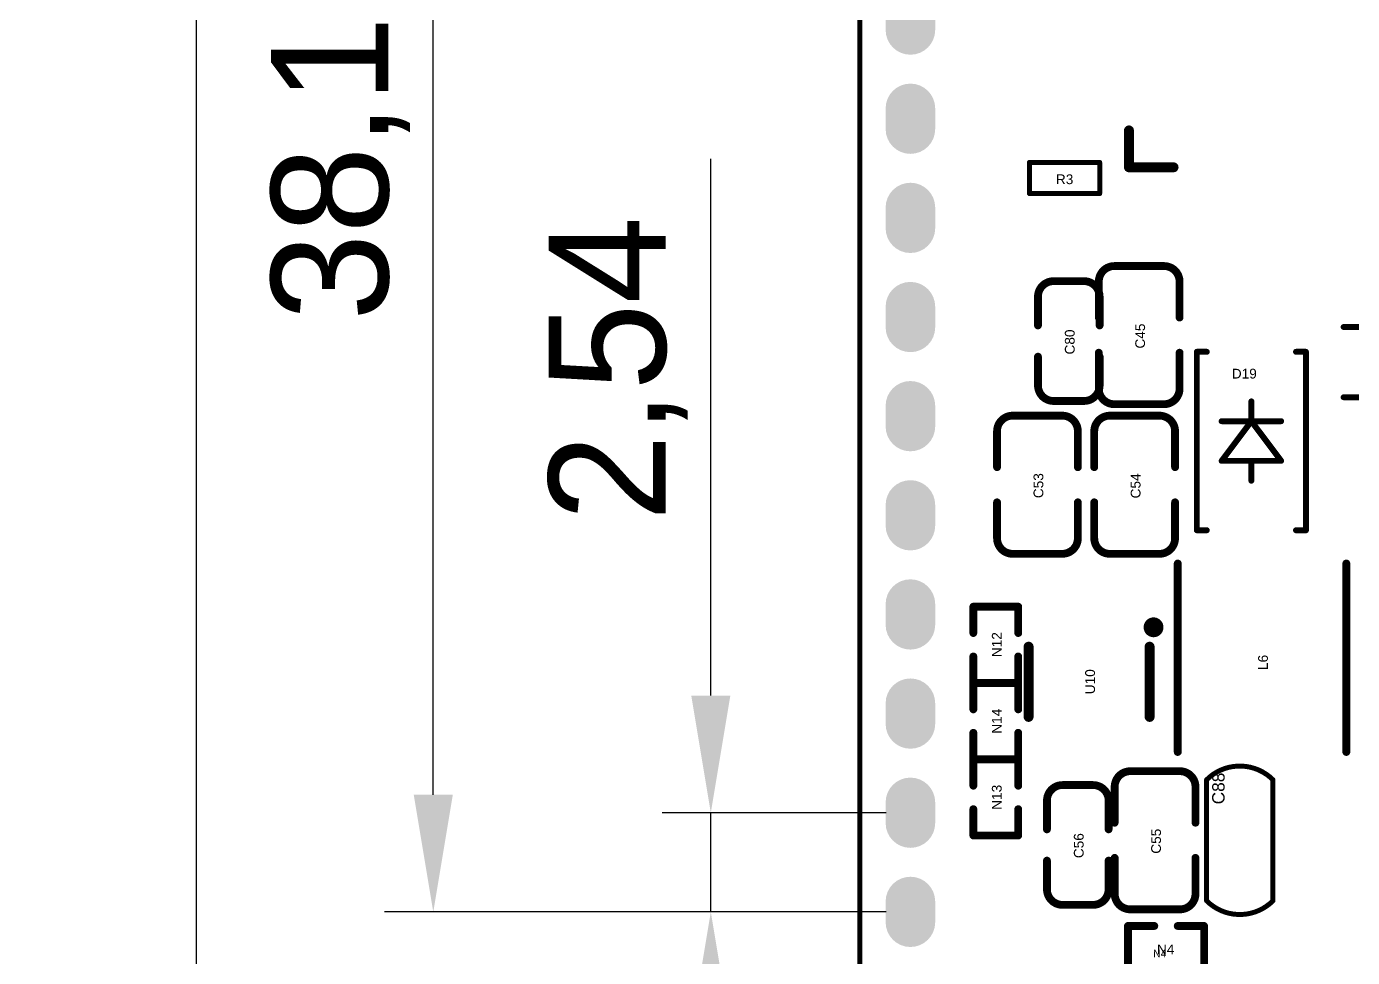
# Model space of a CAD drawing. Header units: millimetres. Extents: x -17 to 54, y -8 to 140.
# Drawn here: x -16.53 to 17.44, y 69.93 to 93.78 of the extents above; entities that cross this region are included whole.
import ezdxf

# ---------------------------------------------------------------- set-up
doc = ezdxf.new("R2010")
doc.units = ezdxf.units.MM
for name, color, linetype in [('KeepOutLayer', 6, 'Continuous'), ('MultiLayer', 9, 'Continuous'), ('PadHoleLayer', 156, 'Continuous'), ('TopOverlay', 2, 'Continuous')]:
    doc.layers.add(name, color=color, linetype=linetype)
doc.styles.add('Arial', font='arial.ttf', dxfattribs={"height": 0.2})
doc.dimstyles.new('ISO-25', dxfattribs={"dimtxt": 3, "dimasz": 3, "dimexe": 1.25, "dimexo": 0.625, "dimtad": 1, "dimtxsty": 'Standard', "dimcen": 2.5, "dimclrd": 3, "dimclre": 3, "dimclrt": 3, "dimadec": 0, "dimazin": 0, "dimtfac": 1, "dimtmove": 0, "dimatfit": 3, "dimfxl": 1, "dimarcsym": 0})

# ---------------------------------------------------------------- blocks, each defined once
blk = doc.blocks.new('WIFIM_SMD_ESP32_S32MB_14')
at = {"layer": 'TopOverlay'}
for points, const_width in [([(-8.763, 15.954), (-8.763, 16.42)], 0.254), ([(-8.763, 16.42), (9.274, 16.42)], 0.254), ([(9.271, 15.954), (9.274, 16.42)], 0.254), ([(-8.763, 9.571), (-8.763, 15.954)], 0.254), ([(9.271, 9.571), (9.271, 15.954)], 0.254), ([(-6.596, 11.69), (-6.596, 15.19)], 0.6), ([(-6.596, 15.19), (-4.097, 15.189)], 0.6), ([(-4.097, 12.189), (-4.097, 15.189)], 0.6), ([(-1.595, 12.189), (-1.595, 15.189)], 0.6), ([(-1.595, 15.189), (0.904, 15.189)], 0.6), ([(0.904, 12.189), (0.904, 15.189)], 0.6), ([(3.403, 12.189), (3.403, 15.189)], 0.6), ([(3.403, 15.189), (6.904, 15.189)], 0.6), ([(5.334, 11.822), (5.334, 15.189)], 0.6), ([(6.904, 11.822), (6.904, 15.189)], 0.6), ([(-4.097, 12.189), (-1.595, 12.189)], 0.6), ([(0.904, 12.189), (3.403, 12.189)], 0.6), ([(-8.763, 11.054), (9.271, 11.054)], 0.254), ([(-8.78, -9.143), (-8.78, -8.198)], 0.254), ([(8.873, -9.143), (8.873, -8.198)], 0.254), ([(-8.78, -9.143), (-7.637, -9.143)], 0.254), ([(7.603, -9.143), (8.873, -9.143)], 0.254)]:
    blk.add_lwpolyline(points, dxfattribs=dict(at, const_width=const_width))
for points, const_width in [([(-8.827, 16.42, 1), (-8.7, 16.42, 1)], 0.127), ([(-8.827, 16.42, 1), (-8.7, 16.42, 1)], 0.127), ([(9.21, 16.42, 1), (9.337, 16.42, 1)], 0.127), ([(9.21, 16.42, 1), (9.337, 16.42, 1)], 0.127), ([(-8.827, 15.954, 1), (-8.7, 15.954, 1)], 0.127), ([(-8.827, 15.954, 1), (-8.7, 15.954, 1)], 0.127), ([(9.207, 15.954, 1), (9.334, 15.954, 1)], 0.127), ([(9.207, 15.954, 1), (9.334, 15.954, 1)], 0.127), ([(-6.746, 15.19, 1), (-6.446, 15.19, 1)], 0.3), ([(-6.746, 15.19, 1), (-6.446, 15.19, 1)], 0.3), ([(-4.247, 15.189, 1), (-3.947, 15.189, 1)], 0.3), ([(-4.247, 15.189, 1), (-3.947, 15.189, 1)], 0.3), ([(-1.745, 15.189, 1), (-1.445, 15.189, 1)], 0.3), ([(-1.745, 15.189, 1), (-1.445, 15.189, 1)], 0.3), ([(0.754, 15.189, 1), (1.054, 15.189, 1)], 0.3), ([(0.754, 15.189, 1), (1.054, 15.189, 1)], 0.3), ([(3.253, 15.189, 1), (3.553, 15.189, 1)], 0.3), ([(3.253, 15.189, 1), (3.553, 15.189, 1)], 0.3), ([(5.184, 15.189, 1), (5.484, 15.189, 1)], 0.3), ([(6.754, 15.189, 1), (7.054, 15.189, 1)], 0.3), ([(6.754, 15.189, 1), (7.054, 15.189, 1)], 0.3), ([(-4.247, 12.189, 1), (-3.947, 12.189, 1)], 0.3), ([(-4.247, 12.189, 1), (-3.947, 12.189, 1)], 0.3), ([(-1.745, 12.189, 1), (-1.445, 12.189, 1)], 0.3), ([(-1.745, 12.189, 1), (-1.445, 12.189, 1)], 0.3), ([(0.754, 12.189, 1), (1.054, 12.189, 1)], 0.3), ([(0.754, 12.189, 1), (1.054, 12.189, 1)], 0.3), ([(3.253, 12.189, 1), (3.553, 12.189, 1)], 0.3), ([(3.253, 12.189, 1), (3.553, 12.189, 1)], 0.3), ([(-6.746, 11.69, 1), (-6.446, 11.69, 1)], 0.3), ([(5.184, 11.822, 1), (5.484, 11.822, 1)], 0.3), ([(6.754, 11.822, 1), (7.054, 11.822, 1)], 0.3), ([(-8.826, 11.054, 1), (-8.7, 11.054, 1)], 0.127), ([(9.207, 11.054, 1), (9.334, 11.054, 1)], 0.127), ([(-9.474, 10.012, 1), (-10.158, 10.012, 1)], 0.254), ([(-10.222, 10.012, 1), (-10.095, 10.012, 1)], 0.127), ([(-9.537, 10.012, 1), (-9.41, 10.012, 1)], 0.127), ([(-8.827, 9.571, 1), (-8.7, 9.571, 1)], 0.127), ([(9.207, 9.571, 1), (9.334, 9.571, 1)], 0.127), ([(-8.843, -8.198, 1), (-8.716, -8.198, 1)], 0.127), ([(8.81, -8.198, 1), (8.937, -8.198, 1)], 0.127), ([(-8.843, -9.143, 1), (-8.716, -9.143, 1)], 0.127), ([(-8.843, -9.143, 1), (-8.716, -9.143, 1)], 0.127), ([(-7.7, -9.143, 1), (-7.573, -9.143, 1)], 0.127), ([(7.54, -9.143, 1), (7.667, -9.143, 1)], 0.127), ([(8.81, -9.143, 1), (8.937, -9.143, 1)], 0.127), ([(8.81, -9.143, 1), (8.937, -9.143, 1)], 0.127)]:
    blk.add_lwpolyline(points, format="xyb", close=True, dxfattribs=dict(at, const_width=const_width))
blk = doc.blocks.new('SOT_23_6_L2_9_W1_6_P0_95_LS2_8_BR_18')
at = {"layer": 'TopOverlay', "const_width": 0.254}
for points in [[(-0.9, 1.55), (0.9, 1.55)], [(-0.9, -1.55), (0.9, -1.55)]]:
    blk.add_lwpolyline(points, dxfattribs=at)
at = {"layer": 'TopOverlay'}
for points, const_width in [([(-0.963, 1.55, 1), (-0.836, 1.55, 1)], 0.127), ([(0.837, 1.55, 1), (0.964, 1.55, 1)], 0.127), ([(-0.963, -1.55, 1), (-0.836, -1.55, 1)], 0.127), ([(0.837, -1.55, 1), (0.964, -1.55, 1)], 0.127), ([(1.524, -1.651, 1), (1.27, -1.651, 1)], 0.254), ([(1.206, -1.651, 1), (1.333, -1.651, 1)], 0.127), ([(1.46, -1.651, 1), (1.587, -1.651, 1)], 0.127)]:
    blk.add_lwpolyline(points, format="xyb", close=True, dxfattribs=dict(at, const_width=const_width))
blk = doc.blocks.new('R0402_59')
at = {"layer": 'TopOverlay', "const_width": 0.127}
for points in [[(-0.898, -0.392), (-0.898, 0.408)], [(-0.898, 0.408), (0.902, 0.408)], [(0.902, -0.392), (0.902, 0.408)], [(-0.898, -0.392), (0.902, -0.392)]]:
    blk.add_lwpolyline(points, dxfattribs=at)
at = {"layer": 'TopOverlay', "const_width": 0.0635}
for points in [[(-0.93, 0.408, 1), (-0.867, 0.408, 1)], [(-0.93, 0.408, 1), (-0.867, 0.408, 1)], [(0.87, 0.408, 1), (0.933, 0.408, 1)], [(0.87, 0.408, 1), (0.933, 0.408, 1)], [(-0.93, -0.392, 1), (-0.867, -0.392, 1)], [(-0.93, -0.392, 1), (-0.867, -0.392, 1)], [(0.87, -0.392, 1), (0.933, -0.392, 1)], [(0.87, -0.392, 1), (0.933, -0.392, 1)]]:
    blk.add_lwpolyline(points, format="xyb", close=True, dxfattribs=at)
blk = doc.blocks.new('16PIN_2_54_74')
at = {"layer": 'MultiLayer'}
h = blk.add_hatch(color=9, dxfattribs=at)
edge = h.paths.add_edge_path()
edge.add_arc((-0.265, 0), 0.635, 90, 270)
edge.add_line((-0.265, -0.635), (0.265, -0.635))
edge.add_arc((0.265, 0), 0.635, 270, 450)
edge.add_line((0.265, 0.635), (-0.265, 0.635))
h = blk.add_hatch(color=9, dxfattribs=at)
edge = h.paths.add_edge_path()
edge.add_arc((2.275, 0), 0.635, 90, 270)
edge.add_line((2.275, -0.635), (2.805, -0.635))
edge.add_arc((2.805, 0), 0.635, 270, 450)
edge.add_line((2.805, 0.635), (2.275, 0.635))
h = blk.add_hatch(color=9, dxfattribs=at)
edge = h.paths.add_edge_path()
edge.add_arc((4.815, 0), 0.635, 90, 270)
edge.add_line((4.815, -0.635), (5.345, -0.635))
edge.add_arc((5.345, 0), 0.635, 270, 450)
edge.add_line((5.345, 0.635), (4.815, 0.635))
h = blk.add_hatch(color=9, dxfattribs=at)
edge = h.paths.add_edge_path()
edge.add_arc((7.355, 0), 0.635, 90, 270)
edge.add_line((7.355, -0.635), (7.885, -0.635))
edge.add_arc((7.885, 0), 0.635, 270, 450)
edge.add_line((7.885, 0.635), (7.355, 0.635))
h = blk.add_hatch(color=9, dxfattribs=at)
edge = h.paths.add_edge_path()
edge.add_arc((9.895, 0), 0.635, 90, 270)
edge.add_line((9.895, -0.635), (10.425, -0.635))
edge.add_arc((10.425, 0), 0.635, 270, 450)
edge.add_line((10.425, 0.635), (9.895, 0.635))
h = blk.add_hatch(color=9, dxfattribs=at)
edge = h.paths.add_edge_path()
edge.add_arc((12.435, 0), 0.635, 90, 270)
edge.add_line((12.435, -0.635), (12.965, -0.635))
edge.add_arc((12.965, 0), 0.635, 270, 450)
edge.add_line((12.965, 0.635), (12.435, 0.635))
h = blk.add_hatch(color=9, dxfattribs=at)
edge = h.paths.add_edge_path()
edge.add_arc((14.975, 0), 0.635, 90, 270)
edge.add_line((14.975, -0.635), (15.505, -0.635))
edge.add_arc((15.505, 0), 0.635, 270, 450)
edge.add_line((15.505, 0.635), (14.975, 0.635))
h = blk.add_hatch(color=9, dxfattribs=at)
edge = h.paths.add_edge_path()
edge.add_arc((17.515, 0), 0.635, 90, 270)
edge.add_line((17.515, -0.635), (18.045, -0.635))
edge.add_arc((18.045, 0), 0.635, 270, 450)
edge.add_line((18.045, 0.635), (17.515, 0.635))
h = blk.add_hatch(color=9, dxfattribs=at)
edge = h.paths.add_edge_path()
edge.add_arc((20.055, 0), 0.635, 90, 270)
edge.add_line((20.055, -0.635), (20.585, -0.635))
edge.add_arc((20.585, 0), 0.635, 270, 450)
edge.add_line((20.585, 0.635), (20.055, 0.635))
h = blk.add_hatch(color=9, dxfattribs=at)
edge = h.paths.add_edge_path()
edge.add_arc((22.595, 0), 0.635, 90, 270)
edge.add_line((22.595, -0.635), (23.125, -0.635))
edge.add_arc((23.125, 0), 0.635, 270, 450)
edge.add_line((23.125, 0.635), (22.595, 0.635))
h = blk.add_hatch(color=9, dxfattribs=at)
edge = h.paths.add_edge_path()
edge.add_arc((25.135, 0), 0.635, 90, 270)
edge.add_line((25.135, -0.635), (25.665, -0.635))
edge.add_arc((25.665, 0), 0.635, 270, 450)
edge.add_line((25.665, 0.635), (25.135, 0.635))
h = blk.add_hatch(color=9, dxfattribs=at)
edge = h.paths.add_edge_path()
edge.add_arc((27.675, 0), 0.635, 90, 270)
edge.add_line((27.675, -0.635), (28.205, -0.635))
edge.add_arc((28.205, 0), 0.635, 270, 450)
edge.add_line((28.205, 0.635), (27.675, 0.635))
h = blk.add_hatch(color=9, dxfattribs=at)
edge = h.paths.add_edge_path()
edge.add_arc((30.215, 0), 0.635, 90, 270)
edge.add_line((30.215, -0.635), (30.745, -0.635))
edge.add_arc((30.745, 0), 0.635, 270, 450)
edge.add_line((30.745, 0.635), (30.215, 0.635))
h = blk.add_hatch(color=9, dxfattribs=at)
edge = h.paths.add_edge_path()
edge.add_arc((32.755, 0), 0.635, 90, 270)
edge.add_line((32.755, -0.635), (33.285, -0.635))
edge.add_arc((33.285, 0), 0.635, 270, 450)
edge.add_line((33.285, 0.635), (32.755, 0.635))
h = blk.add_hatch(color=9, dxfattribs=at)
edge = h.paths.add_edge_path()
edge.add_arc((35.295, 0), 0.635, 90, 270)
edge.add_line((35.295, -0.635), (35.825, -0.635))
edge.add_arc((35.825, 0), 0.635, 270, 450)
edge.add_line((35.825, 0.635), (35.295, 0.635))
h = blk.add_hatch(color=9, dxfattribs=at)
edge = h.paths.add_edge_path()
edge.add_arc((37.835, 0), 0.635, 90, 270)
edge.add_line((37.835, -0.635), (38.365, -0.635))
edge.add_arc((38.365, 0), 0.635, 270, 450)
edge.add_line((38.365, 0.635), (37.835, 0.635))
at = {"layer": 'PadHoleLayer'}
h = blk.add_hatch(color=156, dxfattribs=at)
edge = h.paths.add_edge_path()
edge.add_arc((0, 0), 0.45, 0, 360)
h = blk.add_hatch(color=156, dxfattribs=at)
edge = h.paths.add_edge_path()
edge.add_arc((2.54, 0), 0.45, 0, 360)
h = blk.add_hatch(color=156, dxfattribs=at)
edge = h.paths.add_edge_path()
edge.add_arc((5.08, 0), 0.45, 0, 360)
h = blk.add_hatch(color=156, dxfattribs=at)
edge = h.paths.add_edge_path()
edge.add_arc((7.62, 0), 0.45, 0, 360)
h = blk.add_hatch(color=156, dxfattribs=at)
edge = h.paths.add_edge_path()
edge.add_arc((10.16, 0), 0.45, 0, 360)
h = blk.add_hatch(color=156, dxfattribs=at)
edge = h.paths.add_edge_path()
edge.add_arc((12.7, 0), 0.45, 0, 360)
h = blk.add_hatch(color=156, dxfattribs=at)
edge = h.paths.add_edge_path()
edge.add_arc((15.24, 0), 0.45, 0, 360)
h = blk.add_hatch(color=156, dxfattribs=at)
edge = h.paths.add_edge_path()
edge.add_arc((17.78, 0), 0.45, 0, 360)
h = blk.add_hatch(color=156, dxfattribs=at)
edge = h.paths.add_edge_path()
edge.add_arc((20.32, 0), 0.45, 0, 360)
h = blk.add_hatch(color=156, dxfattribs=at)
edge = h.paths.add_edge_path()
edge.add_arc((22.86, 0), 0.45, 0, 360)
h = blk.add_hatch(color=156, dxfattribs=at)
edge = h.paths.add_edge_path()
edge.add_arc((25.4, 0), 0.45, 0, 360)
h = blk.add_hatch(color=156, dxfattribs=at)
edge = h.paths.add_edge_path()
edge.add_arc((27.94, 0), 0.45, 0, 360)
h = blk.add_hatch(color=156, dxfattribs=at)
edge = h.paths.add_edge_path()
edge.add_arc((30.48, 0), 0.45, 0, 360)
h = blk.add_hatch(color=156, dxfattribs=at)
edge = h.paths.add_edge_path()
edge.add_arc((33.02, 0), 0.45, 0, 360)
h = blk.add_hatch(color=156, dxfattribs=at)
edge = h.paths.add_edge_path()
edge.add_arc((35.56, 0), 0.45, 0, 360)
h = blk.add_hatch(color=156, dxfattribs=at)
edge = h.paths.add_edge_path()
edge.add_arc((38.1, 0), 0.45, 0, 360)
blk = doc.blocks.new('LC_0402_R_81')
at = {"layer": 'TopOverlay', "const_width": 0.2}
for points in [[(-0.3, 0.575), (-0.975, 0.575)], [(-0.975, 0.575), (-0.975, -0.575)], [(0.975, 0.575), (0.3, 0.575)], [(0.975, 0.575), (0.975, -0.575)], [(-0.3, -0.575), (-0.975, -0.575)], [(0.975, -0.575), (0.3, -0.575)]]:
    blk.add_lwpolyline(points, dxfattribs=at)
at = {"layer": 'TopOverlay', "const_width": 0.1}
for points in [[(-1.025, 0.575, 1), (-0.925, 0.575, 1)], [(-1.025, 0.575, 1), (-0.925, 0.575, 1)], [(-0.35, 0.575, 1), (-0.25, 0.575, 1)], [(0.25, 0.575, 1), (0.35, 0.575, 1)], [(0.925, 0.575, 1), (1.025, 0.575, 1)], [(0.925, 0.575, 1), (1.025, 0.575, 1)], [(-1.025, -0.575, 1), (-0.925, -0.575, 1)], [(-1.025, -0.575, 1), (-0.925, -0.575, 1)], [(-0.35, -0.575, 1), (-0.25, -0.575, 1)], [(0.25, -0.575, 1), (0.35, -0.575, 1)], [(0.925, -0.575, 1), (1.025, -0.575, 1)], [(0.925, -0.575, 1), (1.025, -0.575, 1)]]:
    blk.add_lwpolyline(points, format="xyb", close=True, dxfattribs=at)
at = {"layer": 'TopOverlay'}
blk.add_text('N4', height=0.2, rotation=180, dxfattribs=at).set_placement((0.33, 0.229))
blk = doc.blocks.new('LC_0402_R_84')
at = {"layer": 'TopOverlay', "const_width": 0.2}
for points in [[(-0.975, 0.575), (-0.3, 0.575)], [(-0.975, 0.575), (-0.975, -0.575)], [(0.3, 0.575), (0.975, 0.575)], [(0.975, 0.575), (0.975, -0.575)], [(-0.975, -0.575), (-0.3, -0.575)], [(0.3, -0.575), (0.975, -0.575)]]:
    blk.add_lwpolyline(points, dxfattribs=at)
at = {"layer": 'TopOverlay', "const_width": 0.1}
for points in [[(-1.025, 0.575, 1), (-0.925, 0.575, 1)], [(-1.025, 0.575, 1), (-0.925, 0.575, 1)], [(-0.35, 0.575, 1), (-0.25, 0.575, 1)], [(0.25, 0.575, 1), (0.35, 0.575, 1)], [(0.925, 0.575, 1), (1.025, 0.575, 1)], [(0.925, 0.575, 1), (1.025, 0.575, 1)], [(-1.025, -0.575, 1), (-0.925, -0.575, 1)], [(-1.025, -0.575, 1), (-0.925, -0.575, 1)], [(-0.35, -0.575, 1), (-0.25, -0.575, 1)], [(0.25, -0.575, 1), (0.35, -0.575, 1)], [(0.925, -0.575, 1), (1.025, -0.575, 1)], [(0.925, -0.575, 1), (1.025, -0.575, 1)]]:
    blk.add_lwpolyline(points, format="xyb", close=True, dxfattribs=at)
blk = doc.blocks.new('LC_0402_R_85')
at = {"layer": 'TopOverlay', "const_width": 0.2}
for points in [[(-0.3, 0.575), (-0.975, 0.575)], [(-0.975, -0.575), (-0.975, 0.575)], [(0.975, 0.575), (0.3, 0.575)], [(0.975, -0.575), (0.975, 0.575)], [(-0.3, -0.575), (-0.975, -0.575)], [(0.975, -0.575), (0.3, -0.575)]]:
    blk.add_lwpolyline(points, dxfattribs=at)
at = {"layer": 'TopOverlay', "const_width": 0.1}
for points in [[(-1.025, 0.575, 1), (-0.925, 0.575, 1)], [(-1.025, 0.575, 1), (-0.925, 0.575, 1)], [(-0.35, 0.575, 1), (-0.25, 0.575, 1)], [(0.25, 0.575, 1), (0.35, 0.575, 1)], [(0.925, 0.575, 1), (1.025, 0.575, 1)], [(0.925, 0.575, 1), (1.025, 0.575, 1)], [(-1.025, -0.575, 1), (-0.925, -0.575, 1)], [(-1.025, -0.575, 1), (-0.925, -0.575, 1)], [(-0.35, -0.575, 1), (-0.25, -0.575, 1)], [(0.25, -0.575, 1), (0.35, -0.575, 1)], [(0.925, -0.575, 1), (1.025, -0.575, 1)], [(0.925, -0.575, 1), (1.025, -0.575, 1)]]:
    blk.add_lwpolyline(points, format="xyb", close=True, dxfattribs=at)
blk = doc.blocks.new('LC_0402_R_86')
at = {"layer": 'TopOverlay', "const_width": 0.2}
for points in [[(-0.975, 0.575), (-0.3, 0.575)], [(-0.975, 0.575), (-0.975, -0.575)], [(0.3, 0.575), (0.975, 0.575)], [(0.975, 0.575), (0.975, -0.575)], [(-0.975, -0.575), (-0.3, -0.575)], [(0.3, -0.575), (0.975, -0.575)]]:
    blk.add_lwpolyline(points, dxfattribs=at)
at = {"layer": 'TopOverlay', "const_width": 0.1}
for points in [[(-1.025, 0.575, 1), (-0.925, 0.575, 1)], [(-1.025, 0.575, 1), (-0.925, 0.575, 1)], [(-0.35, 0.575, 1), (-0.25, 0.575, 1)], [(0.25, 0.575, 1), (0.35, 0.575, 1)], [(0.925, 0.575, 1), (1.025, 0.575, 1)], [(0.925, 0.575, 1), (1.025, 0.575, 1)], [(-1.025, -0.575, 1), (-0.925, -0.575, 1)], [(-1.025, -0.575, 1), (-0.925, -0.575, 1)], [(-0.35, -0.575, 1), (-0.25, -0.575, 1)], [(0.25, -0.575, 1), (0.35, -0.575, 1)], [(0.925, -0.575, 1), (1.025, -0.575, 1)], [(0.925, -0.575, 1), (1.025, -0.575, 1)]]:
    blk.add_lwpolyline(points, format="xyb", close=True, dxfattribs=at)
blk = doc.blocks.new('IND_SMD_L3_0_W3_0_SWPA3010S_93')
at = {"layer": 'TopOverlay', "const_width": 0.2032}
for points in [[(2.286, 2.159), (-2.54, 2.159)], [(2.286, -2.159), (-2.54, -2.159)]]:
    blk.add_lwpolyline(points, dxfattribs=at)
at = {"layer": 'TopOverlay', "const_width": 0.1016}
for points in [[(-2.5908, 2.159, 1), (-2.4892, 2.159, 1)], [(2.2352, 2.159, 1), (2.3368, 2.159, 1)], [(-2.5908, -2.159, 1), (-2.4892, -2.159, 1)], [(2.2352, -2.159, 1), (2.3368, -2.159, 1)]]:
    blk.add_lwpolyline(points, format="xyb", close=True, dxfattribs=at)
blk = doc.blocks.new('SDO123_108')
at = {"layer": 'TopOverlay', "const_width": 0.15}
for points in [[(-1.4, 0.9), (1.4, 0.9)], [(-0.254, 0.635), (0.254, 0.127)], [(-0.254, -0.254), (-0.254, 0.635)], [(0.381, -0.635), (0.381, 0.635)], [(-0.762, 0), (0.762, 0)], [(-0.254, -0.635), (0.254, -0.127)], [(-0.254, -0.635), (-0.254, -0.254)], [(-1.4, -0.9), (1.4, -0.9)]]:
    blk.add_lwpolyline(points, dxfattribs=at)
at = {"layer": 'TopOverlay', "const_width": 0.075}
for points in [[(-1.438, 0.9, 1), (-1.363, 0.9, 1)], [(-0.292, 0.635, 1), (-0.216, 0.635, 1)], [(-0.292, 0.635, 1), (-0.216, 0.635, 1)], [(0.343, 0.635, 1), (0.419, 0.635, 1)], [(1.362, 0.9, 1), (1.438, 0.9, 1)], [(-0.8, 0, 1), (-0.724, 0, 1)], [(0.216, 0.127, 1), (0.291, 0.127, 1)], [(0.724, 0, 1), (0.8, 0, 1)], [(-0.292, -0.254, 1), (-0.216, -0.254, 1)], [(-0.292, -0.254, 1), (-0.216, -0.254, 1)], [(0.216, -0.127, 1), (0.291, -0.127, 1)], [(-0.292, -0.635, 1), (-0.216, -0.635, 1)], [(-0.292, -0.635, 1), (-0.216, -0.635, 1)], [(0.343, -0.635, 1), (0.419, -0.635, 1)], [(-1.438, -0.9, 1), (-1.363, -0.9, 1)], [(1.362, -0.9, 1), (1.438, -0.9, 1)]]:
    blk.add_lwpolyline(points, format="xyb", close=True, dxfattribs=at)
blk = doc.blocks.new('DO_214AC_109')
at = {"layer": 'TopOverlay', "const_width": 0.1524}
for points in [[(-2.286, 1.397), (2.286, 1.397)], [(-2.286, 1.397), (-2.286, 1.143)], [(2.286, 1.397), (2.286, 1.143)], [(-0.508, 0.762), (-0.508, -0.762)], [(-0.508, 0.762), (0.508, 0)], [(0.508, 0.762), (0.508, -0.762)], [(-1.016, 0), (-0.508, 0)], [(0.508, 0), (-0.508, -0.762)], [(0.508, 0), (1.016, 0)], [(-2.286, -1.143), (-2.286, -1.397)], [(-2.286, -1.397), (2.286, -1.397)], [(2.286, -1.143), (2.286, -1.397)]]:
    blk.add_lwpolyline(points, dxfattribs=at)
at = {"layer": 'TopOverlay', "const_width": 0.0762}
for points in [[(-2.3241, 1.397, 1), (-2.2479, 1.397, 1)], [(-2.3241, 1.397, 1), (-2.2479, 1.397, 1)], [(2.2479, 1.397, 1), (2.3241, 1.397, 1)], [(2.2479, 1.397, 1), (2.3241, 1.397, 1)], [(-2.3241, 1.143, 1), (-2.2479, 1.143, 1)], [(2.2479, 1.143, 1), (2.3241, 1.143, 1)], [(-0.5461, 0.762, 1), (-0.4699, 0.762, 1)], [(-0.5461, 0.762, 1), (-0.4699, 0.762, 1)], [(0.4699, 0.762, 1), (0.5461, 0.762, 1)], [(-1.0541, 0, 1), (-0.9779, 0, 1)], [(-0.5461, 0, 1), (-0.4699, 0, 1)], [(0.4699, 0, 1), (0.5461, 0, 1)], [(0.4699, 0, 1), (0.5461, 0, 1)], [(0.4699, 0, 1), (0.5461, 0, 1)], [(0.9779, 0, 1), (1.0541, 0, 1)], [(-0.5461, -0.762, 1), (-0.4699, -0.762, 1)], [(-0.5461, -0.762, 1), (-0.4699, -0.762, 1)], [(0.4699, -0.762, 1), (0.5461, -0.762, 1)], [(-2.3241, -1.143, 1), (-2.2479, -1.143, 1)], [(-2.3241, -1.397, 1), (-2.2479, -1.397, 1)], [(-2.3241, -1.397, 1), (-2.2479, -1.397, 1)], [(2.2479, -1.143, 1), (2.3241, -1.143, 1)], [(2.2479, -1.397, 1), (2.3241, -1.397, 1)], [(2.2479, -1.397, 1), (2.3241, -1.397, 1)]]:
    blk.add_lwpolyline(points, format="xyb", close=True, dxfattribs=at)
blk = doc.blocks.new('C0805_128')
at = {"layer": 'TopOverlay', "const_width": 0.127}
for points in [[(-1.55, -0.85, -0.414214), (-1.55, 0.85)], [(1.55, 0.85, -0.414214), (1.55, -0.85)]]:
    blk.add_lwpolyline(points, format="xyb", dxfattribs=at)
for points in [[(1.55, 0.85), (-1.55, 0.85)], [(1.55, -0.85), (-1.55, -0.85)]]:
    blk.add_lwpolyline(points, dxfattribs=at)
at = {"layer": 'TopOverlay', "const_width": 0.0635}
for points in [[(-1.582, 0.85, 1), (-1.518, 0.85, 1)], [(-1.582, 0.85, 1), (-1.518, 0.85, 1)], [(1.518, 0.85, 1), (1.582, 0.85, 1)], [(1.518, 0.85, 1), (1.582, 0.85, 1)], [(-1.582, -0.85, 1), (-1.518, -0.85, 1)], [(-1.582, -0.85, 1), (-1.518, -0.85, 1)], [(1.518, -0.85, 1), (1.582, -0.85, 1)], [(1.518, -0.85, 1), (1.582, -0.85, 1)]]:
    blk.add_lwpolyline(points, format="xyb", close=True, dxfattribs=at)
blk = doc.blocks.new('LC_0603_C_129')
at = {"layer": 'TopOverlay', "const_width": 0.2}
for points in [[(-1.535, 0.39, -0.414214), (-1.135, 0.79)], [(1.135, 0.79, -0.413192), (1.535, 0.39)], [(-1.135, -0.79, -0.414214), (-1.535, -0.39)], [(1.535, -0.39, -0.413192), (1.135, -0.79)]]:
    blk.add_lwpolyline(points, format="xyb", dxfattribs=at)
for points in [[(-1.135, 0.79), (-0.4, 0.79)], [(0.4, 0.79), (1.135, 0.79)], [(-1.535, 0.39), (-1.535, -0.39)], [(1.535, 0.39), (1.535, -0.39)], [(-1.135, -0.79), (-0.4, -0.79)], [(0.4, -0.79), (1.135, -0.79)]]:
    blk.add_lwpolyline(points, dxfattribs=at)
at = {"layer": 'TopOverlay', "const_width": 0.1}
for points in [[(-1.185, 0.79, 1), (-1.085, 0.79, 1)], [(-1.185, 0.79, 1), (-1.085, 0.79, 1)], [(-0.45, 0.79, 1), (-0.35, 0.79, 1)], [(0.35, 0.79, 1), (0.45, 0.79, 1)], [(1.085, 0.79, 1), (1.185, 0.79, 1)], [(1.085, 0.79, 1), (1.185, 0.79, 1)], [(-1.585, 0.39, 1), (-1.485, 0.39, 1)], [(-1.585, 0.39, 1), (-1.485, 0.39, 1)], [(1.485, 0.39, 1), (1.585, 0.39, 1)], [(1.485, 0.39, 1), (1.585, 0.39, 1)], [(-1.585, -0.39, 1), (-1.485, -0.39, 1)], [(-1.585, -0.39, 1), (-1.485, -0.39, 1)], [(1.485, -0.39, 1), (1.585, -0.39, 1)], [(1.485, -0.39, 1), (1.585, -0.39, 1)], [(-1.185, -0.79, 1), (-1.085, -0.79, 1)], [(-1.185, -0.79, 1), (-1.085, -0.79, 1)], [(-0.45, -0.79, 1), (-0.35, -0.79, 1)], [(0.35, -0.79, 1), (0.45, -0.79, 1)], [(1.085, -0.79, 1), (1.185, -0.79, 1)], [(1.085, -0.79, 1), (1.185, -0.79, 1)]]:
    blk.add_lwpolyline(points, format="xyb", close=True, dxfattribs=at)
blk = doc.blocks.new('LC_0603_C_141')
at = {"layer": 'TopOverlay', "const_width": 0.2}
for points in [[(-1.535, 0.39, -0.414214), (-1.135, 0.79)], [(1.135, 0.79, -0.413192), (1.535, 0.39)], [(-1.135, -0.79, -0.414214), (-1.535, -0.39)], [(1.535, -0.39, -0.413192), (1.135, -0.79)]]:
    blk.add_lwpolyline(points, format="xyb", dxfattribs=at)
for points in [[(-0.4, 0.79), (-1.135, 0.79)], [(1.135, 0.79), (0.4, 0.79)], [(-1.535, -0.39), (-1.535, 0.39)], [(1.535, -0.39), (1.535, 0.39)], [(-0.4, -0.79), (-1.135, -0.79)], [(1.135, -0.79), (0.4, -0.79)]]:
    blk.add_lwpolyline(points, dxfattribs=at)
at = {"layer": 'TopOverlay', "const_width": 0.1}
for points in [[(-1.185, 0.79, 1), (-1.085, 0.79, 1)], [(-1.185, 0.79, 1), (-1.085, 0.79, 1)], [(-0.45, 0.79, 1), (-0.35, 0.79, 1)], [(0.35, 0.79, 1), (0.45, 0.79, 1)], [(1.085, 0.79, 1), (1.185, 0.79, 1)], [(1.085, 0.79, 1), (1.185, 0.79, 1)], [(-1.585, 0.39, 1), (-1.485, 0.39, 1)], [(-1.585, 0.39, 1), (-1.485, 0.39, 1)], [(1.485, 0.39, 1), (1.585, 0.39, 1)], [(1.485, 0.39, 1), (1.585, 0.39, 1)], [(-1.585, -0.39, 1), (-1.485, -0.39, 1)], [(-1.585, -0.39, 1), (-1.485, -0.39, 1)], [(1.485, -0.39, 1), (1.585, -0.39, 1)], [(1.485, -0.39, 1), (1.585, -0.39, 1)], [(-1.185, -0.79, 1), (-1.085, -0.79, 1)], [(-1.185, -0.79, 1), (-1.085, -0.79, 1)], [(-0.45, -0.79, 1), (-0.35, -0.79, 1)], [(0.35, -0.79, 1), (0.45, -0.79, 1)], [(1.085, -0.79, 1), (1.185, -0.79, 1)], [(1.085, -0.79, 1), (1.185, -0.79, 1)]]:
    blk.add_lwpolyline(points, format="xyb", close=True, dxfattribs=at)
blk = doc.blocks.new('LC_0805_C_142')
at = {"layer": 'TopOverlay', "const_width": 0.2}
for points in [[(-1.77, 0.635, -0.414214), (-1.37, 1.035)], [(1.37, 1.035, -0.414214), (1.77, 0.635)], [(-1.37, -1.035, -0.413192), (-1.77, -0.635)], [(1.77, -0.635, -0.414214), (1.37, -1.035)]]:
    blk.add_lwpolyline(points, format="xyb", dxfattribs=at)
for points in [[(-0.45, 1.035), (-1.37, 1.035)], [(1.37, 1.035), (0.45, 1.035)], [(-1.77, -0.635), (-1.77, 0.635)], [(1.77, -0.635), (1.77, 0.635)], [(-1.37, -1.035), (-0.45, -1.035)], [(1.37, -1.035), (0.45, -1.035)]]:
    blk.add_lwpolyline(points, dxfattribs=at)
at = {"layer": 'TopOverlay', "const_width": 0.1}
for points in [[(-1.42, 1.035, 1), (-1.32, 1.035, 1)], [(-1.42, 1.035, 1), (-1.32, 1.035, 1)], [(-0.5, 1.035, 1), (-0.4, 1.035, 1)], [(0.4, 1.035, 1), (0.5, 1.035, 1)], [(1.32, 1.035, 1), (1.42, 1.035, 1)], [(1.32, 1.035, 1), (1.42, 1.035, 1)], [(-1.82, 0.635, 1), (-1.72, 0.635, 1)], [(-1.82, 0.635, 1), (-1.72, 0.635, 1)], [(1.72, 0.635, 1), (1.82, 0.635, 1)], [(1.72, 0.635, 1), (1.82, 0.635, 1)], [(-1.82, -0.635, 1), (-1.72, -0.635, 1)], [(-1.82, -0.635, 1), (-1.72, -0.635, 1)], [(1.72, -0.635, 1), (1.82, -0.635, 1)], [(1.72, -0.635, 1), (1.82, -0.635, 1)], [(-1.42, -1.035, 1), (-1.32, -1.035, 1)], [(-1.42, -1.035, 1), (-1.32, -1.035, 1)], [(-0.5, -1.035, 1), (-0.4, -1.035, 1)], [(0.4, -1.035, 1), (0.5, -1.035, 1)], [(1.32, -1.035, 1), (1.42, -1.035, 1)], [(1.32, -1.035, 1), (1.42, -1.035, 1)]]:
    blk.add_lwpolyline(points, format="xyb", close=True, dxfattribs=at)
blk = doc.blocks.new('LC_0805_C_143')
at = {"layer": 'TopOverlay', "const_width": 0.2}
for points in [[(-1.77, 0.635, -0.414214), (-1.37, 1.035)], [(1.37, 1.035, -0.414214), (1.77, 0.635)], [(-1.37, -1.035, -0.413192), (-1.77, -0.635)], [(1.77, -0.635, -0.414214), (1.37, -1.035)]]:
    blk.add_lwpolyline(points, format="xyb", dxfattribs=at)
for points in [[(-0.45, 1.035), (-1.37, 1.035)], [(1.37, 1.035), (0.45, 1.035)], [(-1.77, -0.635), (-1.77, 0.635)], [(1.77, -0.635), (1.77, 0.635)], [(-1.37, -1.035), (-0.45, -1.035)], [(1.37, -1.035), (0.45, -1.035)]]:
    blk.add_lwpolyline(points, dxfattribs=at)
at = {"layer": 'TopOverlay', "const_width": 0.1}
for points in [[(-1.42, 1.035, 1), (-1.32, 1.035, 1)], [(-1.42, 1.035, 1), (-1.32, 1.035, 1)], [(-0.5, 1.035, 1), (-0.4, 1.035, 1)], [(0.4, 1.035, 1), (0.5, 1.035, 1)], [(1.32, 1.035, 1), (1.42, 1.035, 1)], [(1.32, 1.035, 1), (1.42, 1.035, 1)], [(-1.82, 0.635, 1), (-1.72, 0.635, 1)], [(-1.82, 0.635, 1), (-1.72, 0.635, 1)], [(1.72, 0.635, 1), (1.82, 0.635, 1)], [(1.72, 0.635, 1), (1.82, 0.635, 1)], [(-1.82, -0.635, 1), (-1.72, -0.635, 1)], [(-1.82, -0.635, 1), (-1.72, -0.635, 1)], [(1.72, -0.635, 1), (1.82, -0.635, 1)], [(1.72, -0.635, 1), (1.82, -0.635, 1)], [(-1.42, -1.035, 1), (-1.32, -1.035, 1)], [(-1.42, -1.035, 1), (-1.32, -1.035, 1)], [(-0.5, -1.035, 1), (-0.4, -1.035, 1)], [(0.4, -1.035, 1), (0.5, -1.035, 1)], [(1.32, -1.035, 1), (1.42, -1.035, 1)], [(1.32, -1.035, 1), (1.42, -1.035, 1)]]:
    blk.add_lwpolyline(points, format="xyb", close=True, dxfattribs=at)
blk = doc.blocks.new('LC_0805_C_144')
at = {"layer": 'TopOverlay', "const_width": 0.2}
for points in [[(-1.77, 0.635, -0.414214), (-1.37, 1.035)], [(1.37, 1.035, -0.414214), (1.77, 0.635)], [(-1.37, -1.035, -0.413192), (-1.77, -0.635)], [(1.77, -0.635, -0.414214), (1.37, -1.035)]]:
    blk.add_lwpolyline(points, format="xyb", dxfattribs=at)
for points in [[(-0.45, 1.035), (-1.37, 1.035)], [(1.37, 1.035), (0.45, 1.035)], [(-1.77, -0.635), (-1.77, 0.635)], [(1.77, -0.635), (1.77, 0.635)], [(-1.37, -1.035), (-0.45, -1.035)], [(1.37, -1.035), (0.45, -1.035)]]:
    blk.add_lwpolyline(points, dxfattribs=at)
at = {"layer": 'TopOverlay', "const_width": 0.1}
for points in [[(-1.42, 1.035, 1), (-1.32, 1.035, 1)], [(-1.42, 1.035, 1), (-1.32, 1.035, 1)], [(-0.5, 1.035, 1), (-0.4, 1.035, 1)], [(0.4, 1.035, 1), (0.5, 1.035, 1)], [(1.32, 1.035, 1), (1.42, 1.035, 1)], [(1.32, 1.035, 1), (1.42, 1.035, 1)], [(-1.82, 0.635, 1), (-1.72, 0.635, 1)], [(-1.82, 0.635, 1), (-1.72, 0.635, 1)], [(1.72, 0.635, 1), (1.82, 0.635, 1)], [(1.72, 0.635, 1), (1.82, 0.635, 1)], [(-1.82, -0.635, 1), (-1.72, -0.635, 1)], [(-1.82, -0.635, 1), (-1.72, -0.635, 1)], [(1.72, -0.635, 1), (1.82, -0.635, 1)], [(1.72, -0.635, 1), (1.82, -0.635, 1)], [(-1.42, -1.035, 1), (-1.32, -1.035, 1)], [(-1.42, -1.035, 1), (-1.32, -1.035, 1)], [(-0.5, -1.035, 1), (-0.4, -1.035, 1)], [(0.4, -1.035, 1), (0.5, -1.035, 1)], [(1.32, -1.035, 1), (1.42, -1.035, 1)], [(1.32, -1.035, 1), (1.42, -1.035, 1)]]:
    blk.add_lwpolyline(points, format="xyb", close=True, dxfattribs=at)
blk = doc.blocks.new('LC_0805_C_153')
at = {"layer": 'TopOverlay', "const_width": 0.2}
for points in [[(-1.77, 0.635, -0.414214), (-1.37, 1.035)], [(1.37, 1.035, -0.414214), (1.77, 0.635)], [(-1.37, -1.035, -0.413192), (-1.77, -0.635)], [(1.77, -0.635, -0.414214), (1.37, -1.035)]]:
    blk.add_lwpolyline(points, format="xyb", dxfattribs=at)
for points in [[(-1.37, 1.035), (-0.45, 1.035)], [(0.45, 1.035), (1.37, 1.035)], [(-1.77, 0.635), (-1.77, -0.635)], [(1.77, 0.635), (1.77, -0.635)], [(-0.45, -1.035), (-1.37, -1.035)], [(0.45, -1.035), (1.37, -1.035)]]:
    blk.add_lwpolyline(points, dxfattribs=at)
at = {"layer": 'TopOverlay', "const_width": 0.1}
for points in [[(-1.42, 1.035, 1), (-1.32, 1.035, 1)], [(-1.42, 1.035, 1), (-1.32, 1.035, 1)], [(-0.5, 1.035, 1), (-0.4, 1.035, 1)], [(0.4, 1.035, 1), (0.5, 1.035, 1)], [(1.32, 1.035, 1), (1.42, 1.035, 1)], [(1.32, 1.035, 1), (1.42, 1.035, 1)], [(-1.82, 0.635, 1), (-1.72, 0.635, 1)], [(-1.82, 0.635, 1), (-1.72, 0.635, 1)], [(1.72, 0.635, 1), (1.82, 0.635, 1)], [(1.72, 0.635, 1), (1.82, 0.635, 1)], [(-1.82, -0.635, 1), (-1.72, -0.635, 1)], [(-1.82, -0.635, 1), (-1.72, -0.635, 1)], [(1.72, -0.635, 1), (1.82, -0.635, 1)], [(1.72, -0.635, 1), (1.82, -0.635, 1)], [(-1.42, -1.035, 1), (-1.32, -1.035, 1)], [(-1.42, -1.035, 1), (-1.32, -1.035, 1)], [(-0.5, -1.035, 1), (-0.4, -1.035, 1)], [(0.4, -1.035, 1), (0.5, -1.035, 1)], [(1.32, -1.035, 1), (1.42, -1.035, 1)], [(1.32, -1.035, 1), (1.42, -1.035, 1)]]:
    blk.add_lwpolyline(points, format="xyb", close=True, dxfattribs=at)
blk = doc.blocks.new('*D192')
at = {"color": 3, "lineweight": -2}
for p, q in [((6.805, 113.79), (-13.429, 113.792)), ((-12.179, 110.792), (-12.188, 11.202)), ((6.795, 8.2), (-13.439, 8.202))]:
    blk.add_line(p, q, dxfattribs=at)
at = {"color": 3}
for points in [[(-12.679, 110.792), (-11.679, 110.792), (-12.179, 113.792)], [(-12.688, 11.202), (-11.688, 11.202), (-12.189, 8.202)]]:
    blk.add_solid(points, dxfattribs=at)
at = {"layer": 'Defpoints', "color": 0}
for p in [(7.43, 113.79), (-12.189, 8.202), (7.42, 8.2)]:
    blk.add_point(p, dxfattribs=at)
at = {"color": 3, "insert": (-14.559, 60.997), "char_height": 3, "attachment_point": 5, "rotation": 89.9946}
blk.add_mtext('105,59', dxfattribs=at)
blk = doc.blocks.new('*D195')
at = {"color": 3, "lineweight": -2}
for p, q in [((1, 76.636), (1, 90.386)), ((5.488, 73.636), (-0.25, 73.636)), ((1, 71.096), (1, 73.636)), ((5.488, 71.096), (-0.25, 71.096)), ((1, 68.096), (1, 65.096))]:
    blk.add_line(p, q, dxfattribs=at)
at = {"color": 3}
for points in [[(0.5, 76.636), (1.5, 76.636), (1, 73.636)], [(0.5, 68.096), (1.5, 68.096), (1, 71.096)]]:
    blk.add_solid(points, dxfattribs=at)
at = {"layer": 'Defpoints', "color": 0}
for p in [(1, 73.636), (6.113, 73.636), (6.113, 71.096)]:
    blk.add_point(p, dxfattribs=at)
at = {"color": 3, "insert": (-1.375, 85.011), "char_height": 3, "attachment_point": 5, "rotation": 90}
blk.add_mtext('2,54', dxfattribs=at)
blk = doc.blocks.new('*D196')
at = {"color": 3, "lineweight": -2}
for p, q in [((5.488, 109.196), (-7.359, 109.196)), ((-6.109, 74.096), (-6.109, 106.196)), ((5.488, 71.096), (-7.359, 71.096))]:
    blk.add_line(p, q, dxfattribs=at)
at = {"color": 3}
for points in [[(-6.609, 106.196), (-5.609, 106.196), (-6.109, 109.196)], [(-6.609, 74.096), (-5.609, 74.096), (-6.109, 71.096)]]:
    blk.add_solid(points, dxfattribs=at)
at = {"layer": 'Defpoints', "color": 0}
for p in [(-6.109, 109.196), (6.113, 109.196), (6.113, 71.096)]:
    blk.add_point(p, dxfattribs=at)
at = {"color": 3, "insert": (-8.484, 90.146), "char_height": 3, "attachment_point": 5, "rotation": 90}
blk.add_mtext('38,1', dxfattribs=at)

msp = doc.modelspace()

# ---------------------------------------------------------------- linework, layer by layer
at = {"layer": 'KeepOutLayer', "const_width": 0.127}
msp.add_lwpolyline([(4.818, 7.947), (4.818, 114.418)], dxfattribs=at)

# ---------------------------------------------------------------- block references
for name, p in [('WIFIM_SMD_ESP32_S32MB_14', (20.49, 99.315)), ('R0402_59', (10.06, 89.89)), ('SDO123_108', (18.61, 85.18))]:
    msp.add_blockref(name, p)
for name, p, rotation in [('16PIN_2_54_74', (6.113, 71.096), 90), ('LC_0805_C_153', (11.973, 85.872), 90), ('LC_0603_C_129', (10.17, 85.72), 90), ('DO_214AC_109', (14.847, 83.159), 90), ('LC_0805_C_144', (9.367, 82.039), 270), ('LC_0805_C_143', (11.857, 82.039), 270), ('IND_SMD_L3_0_W3_0_SWPA3010S_93', (15.12, 77.48), 270), ('LC_0402_R_86', (8.3, 77.94), 90), ('SOT_23_6_L2_9_W1_6_P0_95_LS2_8_BR_18', (10.69, 76.99), 90), ('LC_0402_R_84', (8.3, 75.984), 90), ('LC_0402_R_85', (8.3, 74.028), 270), ('LC_0805_C_142', (12.38, 72.93), 270), ('C0805_128', (14.55, 72.93), 270), ('LC_0603_C_141', (10.4, 72.81), 270), ('LC_0402_R_81', (12.66, 70.16), 180)]:
    msp.add_blockref(name, p, dxfattribs=dict(rotation=rotation))

# ---------------------------------------------------------------- texts
at = {"layer": 'TopOverlay', "style": 'Arial'}
for s, p in [('R3', (9.84, 89.74)), ('D19', (14.345, 84.76)), ('N4', (12.428, 70.01))]:
    msp.add_text(s, height=0.25, dxfattribs=at).set_placement(p)
for s, height, p in [('C80', 0.25, (10.32, 85.376)), ('C45', 0.25, (12.123, 85.528)), ('C53', 0.25, (9.517, 81.695)), ('C54', 0.25, (12.007, 81.689)), ('N12', 0.25, (8.45, 77.622)), ('L6', 0.25, (15.27, 77.293)), ('U10', 0.25, (10.84, 76.672)), ('N14', 0.25, (8.45, 75.66)), ('C88', 0.3175, (14.16, 73.85)), ('N13', 0.25, (8.45, 73.711)), ('C56', 0.25, (10.55, 72.472)), ('C55', 0.25, (12.53, 72.586))]:
    msp.add_text(s, height=height, rotation=90, dxfattribs=at).set_placement(p)

# ---------------------------------------------------------------- dimensions: what is measured, and where the dimension line sits
dim = msp.add_aligned_dim(p1=(7.43, 113.79), p2=(7.42, 8.2), distance=-19.609, dimstyle='ISO-25')
dim.commit()
dim.dimension.update_dxf_attribs({"geometry": '*D192', "text_midpoint": (-14.559, 60.997)})
dim = msp.add_linear_dim(base=(-6.109, 109.196), p1=(6.113, 71.096), p2=(6.113, 109.196), angle=90, dimstyle='ISO-25')
dim.commit()
dim.dimension.update_dxf_attribs({"geometry": '*D196', "text_midpoint": (-8.484, 90.146)})
dim = msp.add_linear_dim(base=(1, 73.636), p1=(6.113, 71.096), p2=(6.113, 73.636), angle=90, dimstyle='ISO-25')
dim.commit()
dim.dimension.update_dxf_attribs({"geometry": '*D195', "text_midpoint": (1, 85.011), "dimtype": 160})

doc.saveas('drawing.dxf')
